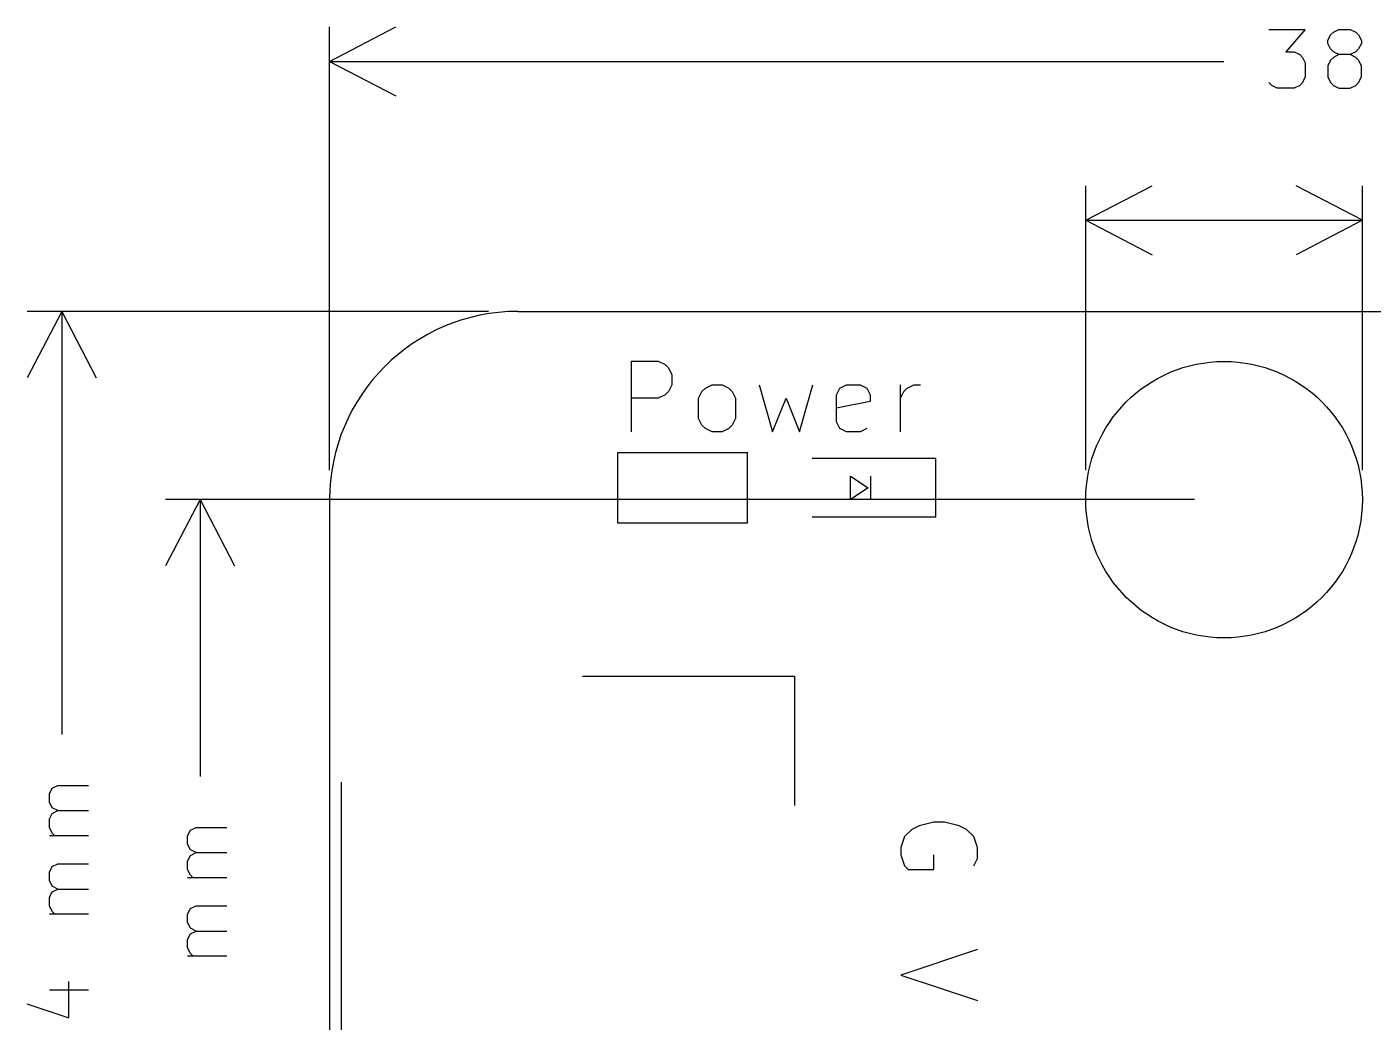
# Model space of a CAD drawing. Extents: x 181.5 to 225, y -171.9 to -141.7.
# Drawn here: x 181.46 to 204.33, y -158.58 to -141.66 of the extents above; entities that cross this region are included whole.
import ezdxf

# ---------------------------------------------------------------- set-up
doc = ezdxf.new("R2010")
doc.units = 0
doc.layers.add('BLACK', color=7, linetype='CONTINUOUS')

msp = doc.modelspace()

# ---------------------------------------------------------------- linework, layer by layer
at = {"layer": 'BLACK', "linetype": 'CONTINUOUS'}
for p, q in [((186.6, -142.25), (187.726504, -141.663579)), ((186.6, -149.2), (186.6, -141.66358)), ((202.561905, -141.704819), (203.180952, -141.704819)), ((203.180952, -141.704819), (202.847619, -142.085771)), ((203.561905, -141.895295), (203.609524, -141.800057)), ((203.609524, -141.800057), (203.657143, -141.752438)), ((203.657143, -141.752438), (203.752381, -141.704819)), ((203.752381, -141.704819), (203.942857, -141.704819)), ((203.942857, -141.704819), (204.038095, -141.752438)), ((204.038095, -141.752438), (204.085714, -141.800057)), ((204.085714, -141.800057), (204.133333, -141.895295)), ((203.561905, -141.942914), (203.561905, -141.895295)), ((203.609524, -142.038152), (203.561905, -141.942914)), ((203.657143, -142.085771), (203.609524, -142.038152)), ((204.085714, -142.038152), (204.038095, -142.085771)), ((204.133333, -141.942914), (204.085714, -142.038152)), ((204.133333, -141.895295), (204.133333, -141.942914)), ((186.6, -142.25), (201.794048, -142.25)), ((186.6, -142.25), (187.726504, -142.836421)), ((202.847619, -142.085771), (202.990476, -142.085771)), ((202.990476, -142.085771), (203.085714, -142.13339)), ((203.085714, -142.13339), (203.133333, -142.181009)), ((203.133333, -142.181009), (203.180952, -142.276247)), ((203.180952, -142.276247), (203.180952, -142.514342)), ((203.609524, -142.228628), (203.561905, -142.323866)), ((203.657143, -142.181009), (203.609524, -142.228628)), ((203.752381, -142.13339), (203.657143, -142.085771)), ((203.752381, -142.13339), (203.657143, -142.181009)), ((203.942857, -142.13339), (203.752381, -142.13339)), ((204.038095, -142.085771), (203.942857, -142.13339)), ((204.038095, -142.181009), (203.942857, -142.13339)), ((204.085714, -142.228628), (204.038095, -142.181009)), ((204.133333, -142.323866), (204.085714, -142.228628)), ((203.561905, -142.323866), (203.561905, -142.514342)), ((204.133333, -142.514342), (204.133333, -142.323866)), ((202.609524, -142.6572), (202.561905, -142.60958)), ((202.704762, -142.704819), (202.609524, -142.6572)), ((202.990476, -142.704819), (202.704762, -142.704819)), ((203.085714, -142.6572), (202.990476, -142.704819)), ((203.133333, -142.60958), (203.085714, -142.6572)), ((203.180952, -142.514342), (203.133333, -142.60958)), ((203.561905, -142.514342), (203.609524, -142.60958)), ((203.609524, -142.60958), (203.657143, -142.6572)), ((203.657143, -142.6572), (203.752381, -142.704819)), ((203.752381, -142.704819), (203.942857, -142.704819)), ((203.942857, -142.704819), (204.038095, -142.6572)), ((204.038095, -142.6572), (204.085714, -142.60958)), ((204.085714, -142.60958), (204.133333, -142.514342)), ((199.45, -144.95), (200.576504, -144.363579)), ((199.45, -149.2), (199.45, -144.36358)), ((204.15, -144.95), (203.023496, -144.363579)), ((204.15, -149.2), (204.15, -144.36358)), ((199.45, -144.95), (204.15, -144.95)), ((199.45, -144.95), (204.15, -144.95)), ((199.45, -144.95), (200.576504, -145.536421)), ((204.15, -144.95), (203.023496, -145.536421)), ((182.050001, -146.5), (181.46358, -147.626504)), ((189.3, -146.5), (181.463581, -146.5)), ((182.050001, -146.5), (182.050001, -153.694048)), ((182.050001, -146.5), (182.636422, -147.626504)), ((189.8, -146.5), (221.8, -146.5)), ((191.728572, -148.547342), (191.728572, -147.347342)), ((191.728572, -147.347342), (192.185715, -147.347342)), ((192.185715, -147.347342), (192.3, -147.404485)), ((192.3, -147.404485), (192.357143, -147.461628)), ((192.357143, -147.461628), (192.414286, -147.575914)), ((192.414286, -147.747342), (192.357143, -147.861628)), ((192.414286, -147.575914), (192.414286, -147.747342)), ((192.985715, -147.804485), (193.1, -147.747342)), ((193.1, -147.747342), (193.271429, -147.747342)), ((193.271429, -147.747342), (193.385715, -147.804485)), ((193.9, -147.747342), (194.128572, -148.547342)), ((194.585714, -148.547342), (194.814286, -147.747342)), ((195.271429, -147.804485), (195.385715, -147.747342)), ((195.385715, -147.747342), (195.614286, -147.747342)), ((195.614286, -147.747342), (195.728572, -147.804485)), ((196.3, -148.547342), (196.3, -147.747342)), ((196.414286, -147.804485), (196.528571, -147.747342)), ((196.528571, -147.747342), (196.642857, -147.747342)), ((192.185715, -147.975914), (191.728572, -147.975914)), ((192.3, -147.918771), (192.185715, -147.975914)), ((192.357143, -147.861628), (192.3, -147.918771)), ((192.871429, -147.975914), (192.928572, -147.861628)), ((192.871429, -148.318771), (192.871429, -147.975914)), ((192.928572, -147.861628), (192.985715, -147.804485)), ((193.385715, -147.804485), (193.442858, -147.861628)), ((193.442858, -147.861628), (193.5, -147.975914)), ((193.5, -147.975914), (193.5, -148.318771)), ((194.128572, -148.547342), (194.357143, -147.975914)), ((194.357143, -147.975914), (194.585714, -148.547342)), ((195.214286, -147.918771), (195.271429, -147.804485)), ((195.214286, -148.375914), (195.214286, -147.918771)), ((195.728572, -147.804485), (195.785715, -147.918771)), ((195.785715, -147.918771), (195.785715, -148.033057)), ((196.3, -147.975914), (196.357143, -147.861628)), ((196.357143, -147.861628), (196.414286, -147.804485)), ((195.785715, -148.033057), (195.214286, -148.147342)), ((192.928572, -148.433057), (192.871429, -148.318771)), ((192.985715, -148.4902), (192.928572, -148.433057)), ((193.442858, -148.433057), (193.385715, -148.4902)), ((193.5, -148.318771), (193.442858, -148.433057)), ((195.271429, -148.4902), (195.214286, -148.375914)), ((193.1, -148.547342), (192.985715, -148.4902)), ((193.271429, -148.547342), (193.1, -148.547342)), ((193.385715, -148.4902), (193.271429, -148.547342)), ((195.385715, -148.547342), (195.271429, -148.4902)), ((195.614286, -148.547342), (195.385715, -148.547342)), ((195.728572, -148.4902), (195.614286, -148.547342)), ((191.5, -148.9), (193.7, -148.9)), ((191.5, -150.1), (191.5, -148.9)), ((193.7, -150.1), (193.7, -148.9)), ((196.9, -149), (194.8, -149)), ((196.9, -150), (196.9, -149)), ((195.45, -149.3), (195.75, -149.5)), ((195.45, -149.7), (195.45, -149.3)), ((195.8, -149.7), (195.8, -149.3)), ((195.75, -149.5), (195.45, -149.7)), ((184.4, -149.7), (183.813579, -150.826504)), ((201.3, -149.7), (183.81358, -149.7)), ((184.4, -149.7), (184.4, -154.408333)), ((184.4, -149.7), (184.986421, -150.826504)), ((186.6, -149.7), (186.6, -165.7)), ((196.9, -150), (194.8, -150)), ((193.7, -150.1), (191.5, -150.1)), ((190.9, -152.7), (194.5, -152.7)), ((194.5, -152.7), (194.5, -154.9)), ((181.838153, -154.7), (181.885772, -154.604761)), ((181.885772, -154.604761), (181.98101, -154.557142)), ((181.98101, -154.557142), (182.50482, -154.557142)), ((186.8, -160.9), (186.8, -154.5)), ((181.838153, -154.842857), (181.838153, -154.7)), ((181.885772, -154.938095), (181.838153, -154.842857)), ((181.838153, -155.128571), (181.885772, -155.033333)), ((181.98101, -154.985714), (181.885772, -154.938095)), ((181.885772, -155.033333), (181.98101, -154.985714)), ((181.98101, -154.985714), (182.50482, -154.985714)), ((181.838153, -155.271428), (181.838153, -155.128571)), ((181.885772, -155.366666), (181.838153, -155.271428)), ((184.188152, -155.414285), (184.235771, -155.319046)), ((184.235771, -155.319046), (184.331009, -155.271427)), ((184.331009, -155.271427), (184.854819, -155.271427)), ((196.494709, -155.304762), (196.3709, -155.428572)), ((196.618519, -155.242857), (196.494709, -155.304762)), ((196.866138, -155.180953), (196.618519, -155.242857)), ((197.051852, -155.180953), (196.866138, -155.180953)), ((197.299471, -155.242857), (197.051852, -155.180953)), ((197.42328, -155.304762), (197.299471, -155.242857)), ((197.54709, -155.428572), (197.42328, -155.304762)), ((182.50482, -155.414285), (181.838153, -155.414285)), ((181.933391, -155.414285), (181.885772, -155.366666)), ((184.188152, -155.557142), (184.188152, -155.414285)), ((196.3709, -155.428572), (196.308995, -155.614286)), ((197.608995, -155.614286), (197.54709, -155.428572)), ((184.235771, -155.65238), (184.188152, -155.557142)), ((184.188152, -155.842856), (184.235771, -155.747618)), ((184.331009, -155.699999), (184.235771, -155.65238)), ((184.235771, -155.747618), (184.331009, -155.699999)), ((184.331009, -155.699999), (184.854819, -155.699999)), ((196.308995, -155.614286), (196.308995, -155.738095)), ((196.308995, -155.738095), (196.3709, -155.92381)), ((196.866138, -155.985714), (196.866138, -155.738095)), ((197.608995, -155.8), (197.608995, -155.614286)), ((181.838153, -156.033333), (181.885772, -155.938094)), ((181.885772, -155.938094), (181.98101, -155.890475)), ((181.98101, -155.890475), (182.50482, -155.890475)), ((184.188152, -155.985713), (184.188152, -155.842856)), ((184.235771, -156.080951), (184.188152, -155.985713)), ((196.3709, -155.92381), (196.432804, -155.985714)), ((196.432804, -155.985714), (196.866138, -155.985714)), ((197.54709, -155.92381), (197.608995, -155.8)), ((181.838153, -156.17619), (181.838153, -156.033333)), ((181.885772, -156.271428), (181.838153, -156.17619)), ((184.854819, -156.12857), (184.188152, -156.12857)), ((184.28339, -156.12857), (184.235771, -156.080951)), ((181.838153, -156.461904), (181.885772, -156.366666)), ((181.838153, -156.604761), (181.838153, -156.461904)), ((181.98101, -156.319047), (181.885772, -156.271428)), ((181.885772, -156.366666), (181.98101, -156.319047)), ((181.98101, -156.319047), (182.50482, -156.319047)), ((181.885772, -156.699999), (181.838153, -156.604761)), ((184.188152, -156.747618), (184.235771, -156.652379)), ((184.235771, -156.652379), (184.331009, -156.60476)), ((184.331009, -156.60476), (184.854819, -156.60476)), ((182.50482, -156.747618), (181.838153, -156.747618)), ((181.933391, -156.747618), (181.885772, -156.699999)), ((184.188152, -156.890475), (184.188152, -156.747618)), ((184.235771, -156.985713), (184.188152, -156.890475)), ((184.188152, -157.176189), (184.235771, -157.080951)), ((184.331009, -157.033332), (184.235771, -156.985713)), ((184.235771, -157.080951), (184.331009, -157.033332)), ((184.331009, -157.033332), (184.854819, -157.033332)), ((184.188152, -157.319046), (184.188152, -157.176189)), ((184.235771, -157.414284), (184.188152, -157.319046)), ((197.608995, -157.347619), (196.308995, -157.780952)), ((184.854819, -157.461903), (184.188152, -157.461903)), ((184.28339, -157.461903), (184.235771, -157.414284)), ((196.308995, -157.780952), (197.608995, -158.214286)), ((181.838153, -158.033333), (182.50482, -158.033333)), ((182.171486, -158.509523), (182.171486, -157.890476)), ((181.457201, -158.271428), (182.171486, -158.509523))]:
    msp.add_line(p, q, dxfattribs=at)
at = {"layer": 'BLACK'}
msp.add_circle((201.8, -149.7), 2.35, dxfattribs=at)
msp.add_arc((189.8, -149.7), 3.2, 90, 180, dxfattribs=at)

doc.saveas('drawing.dxf')
